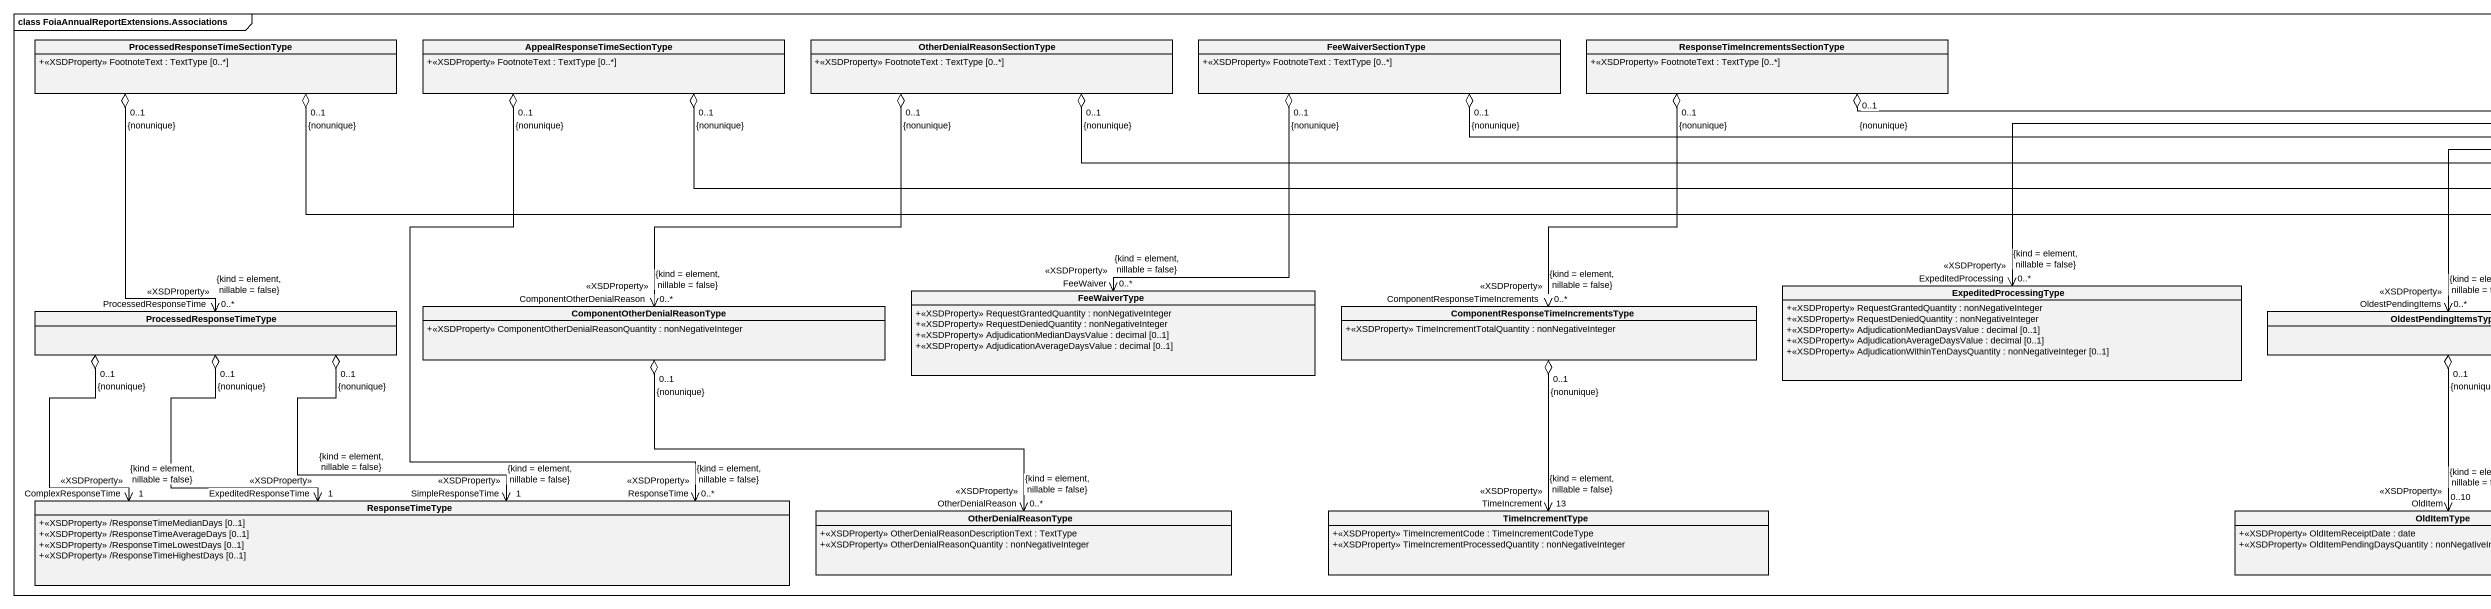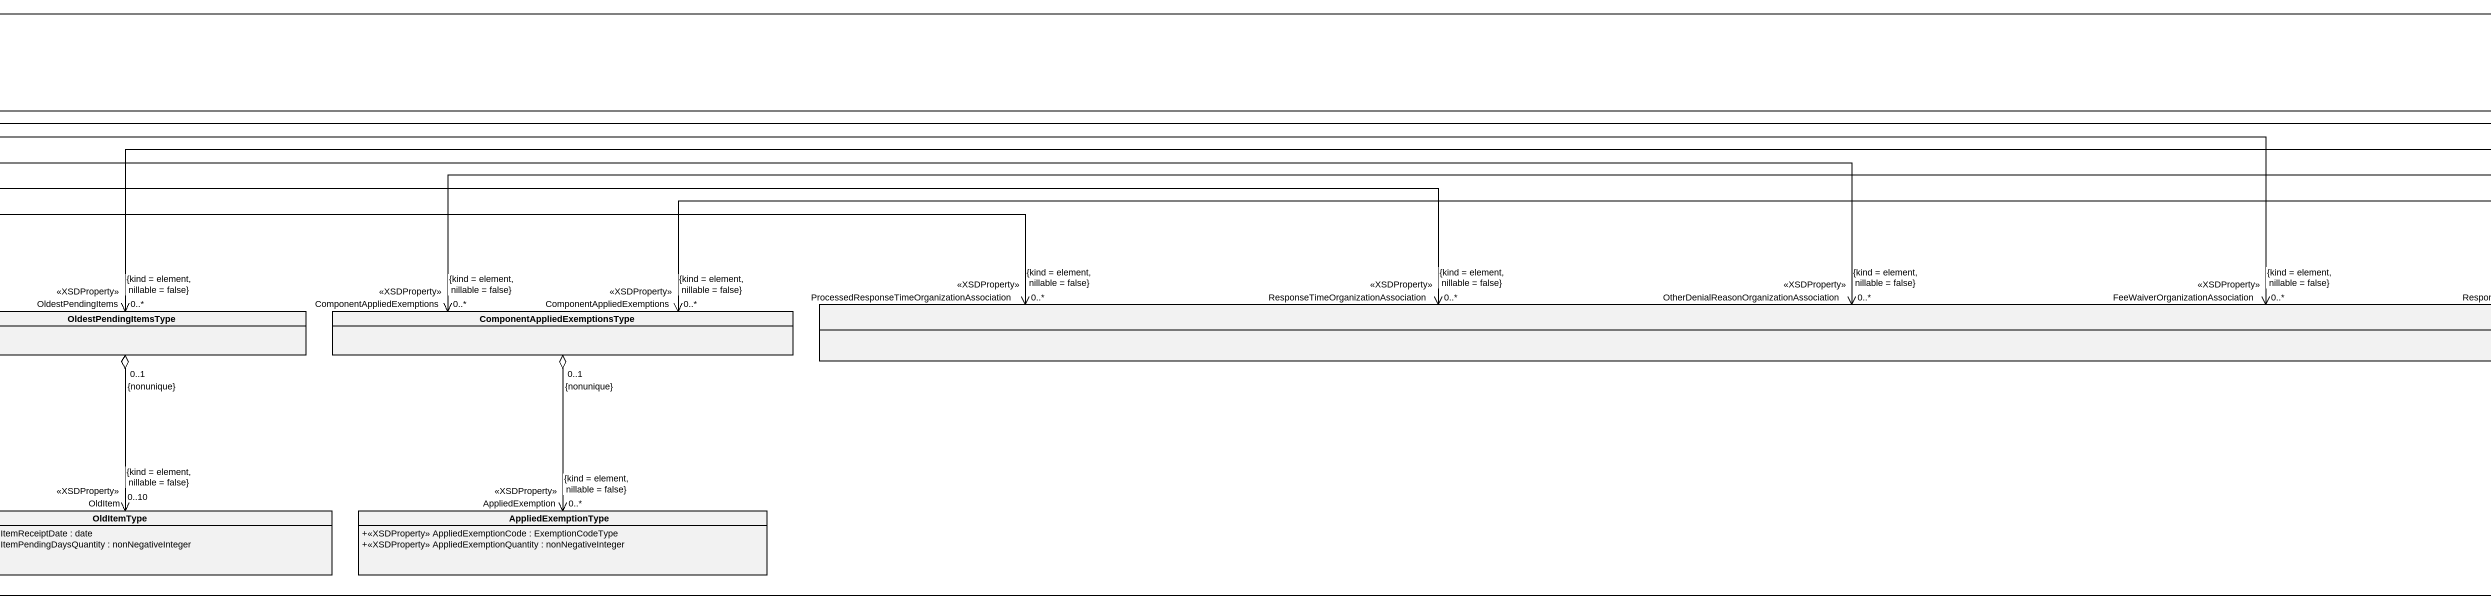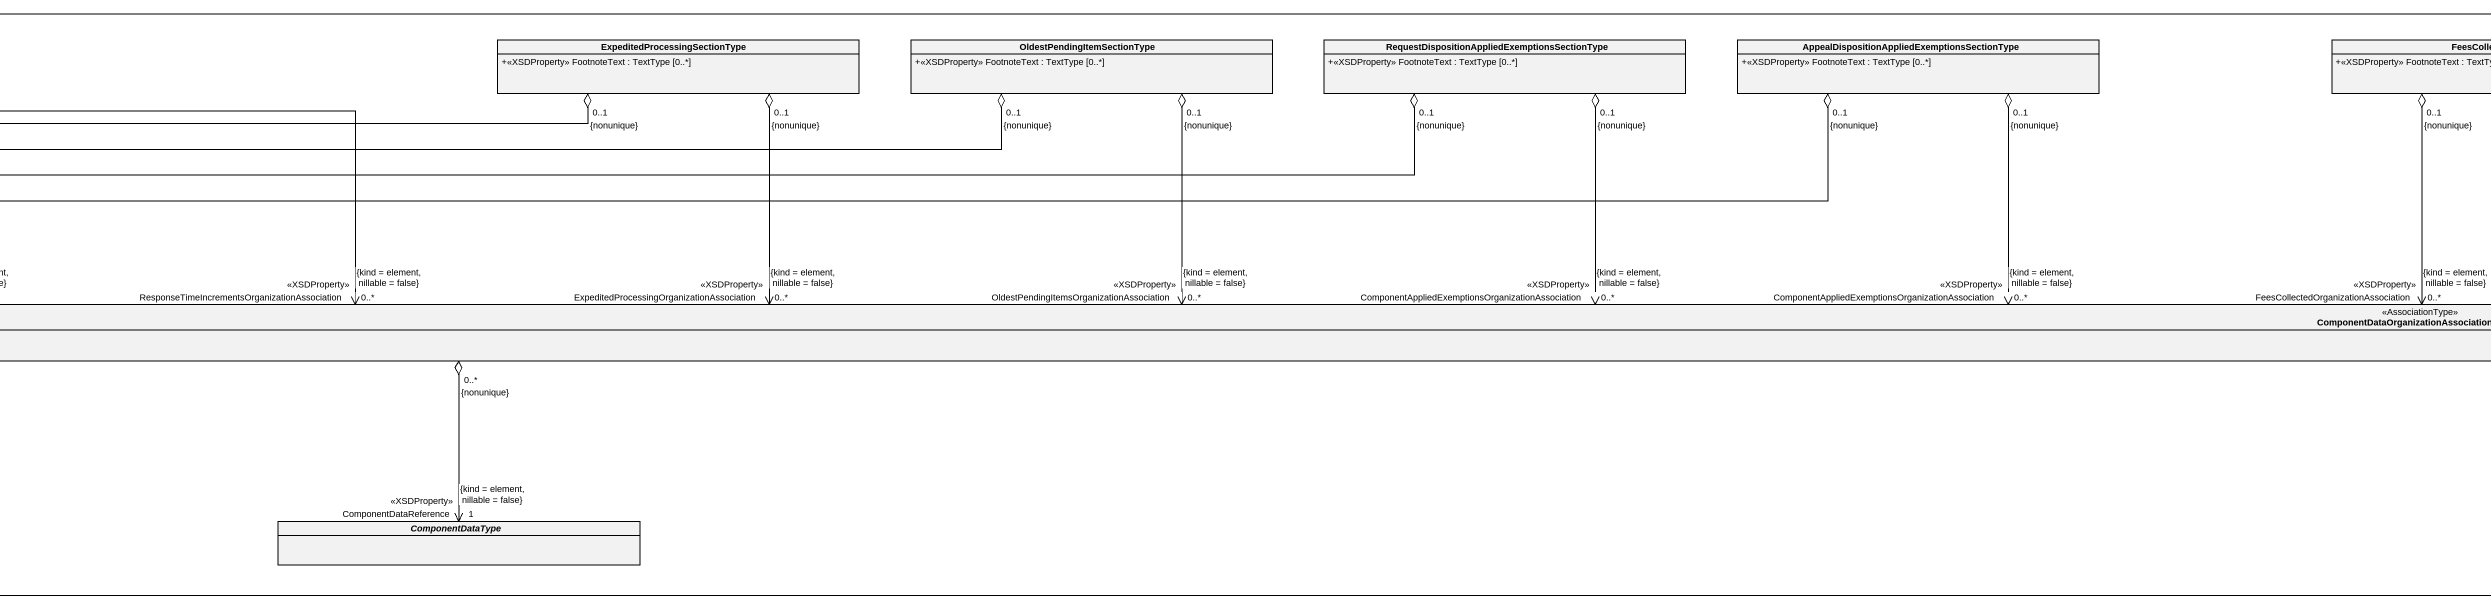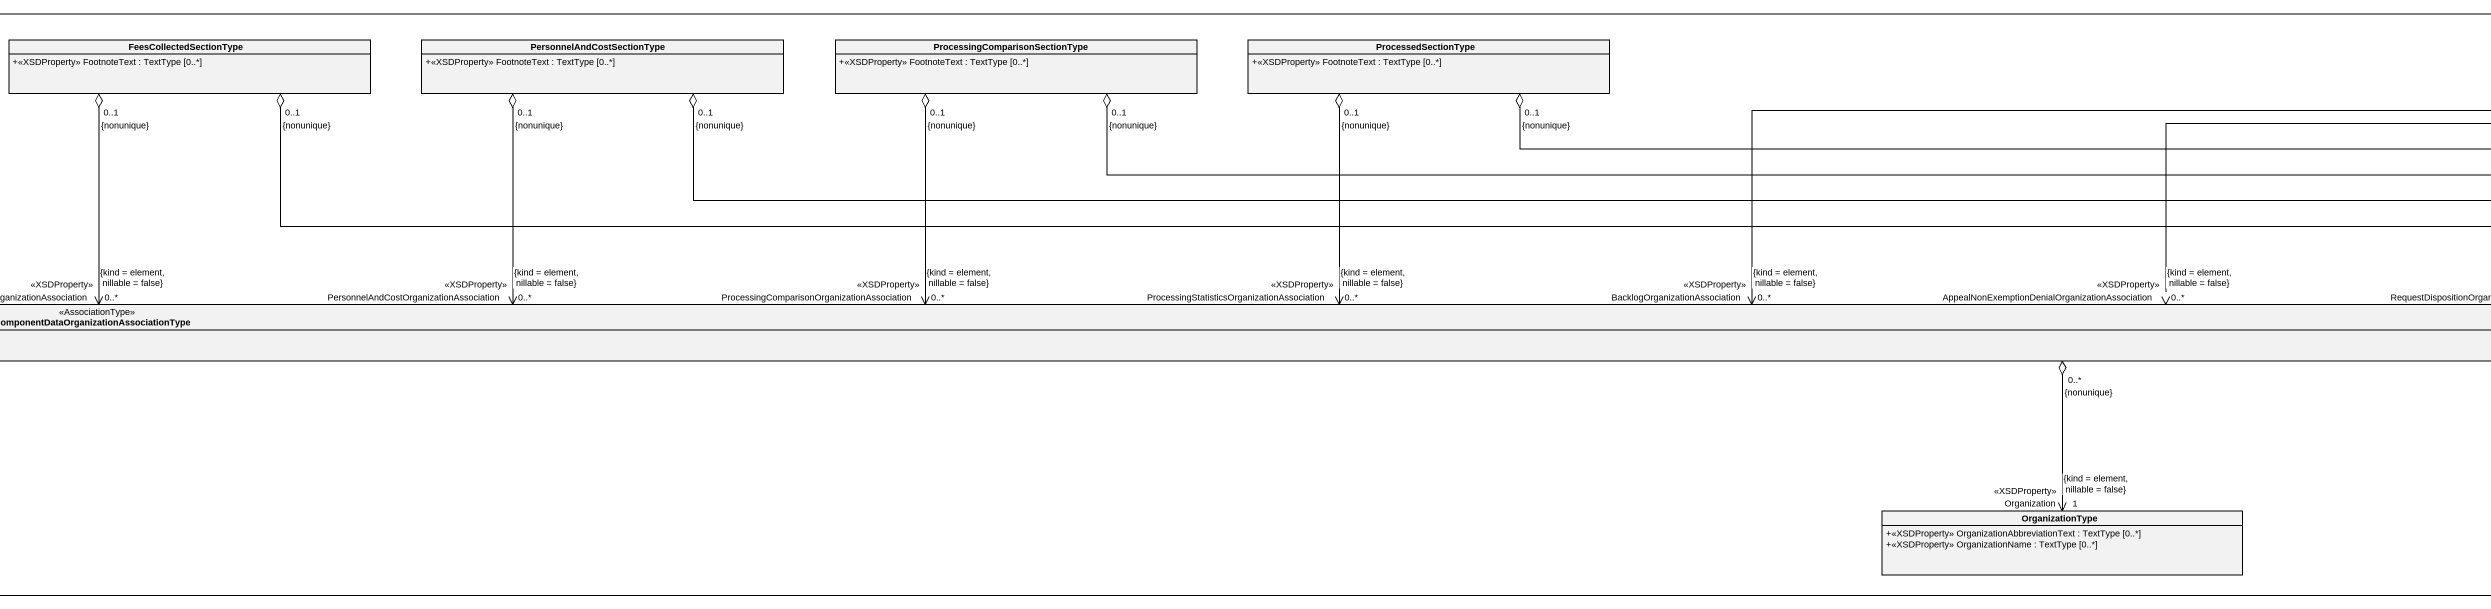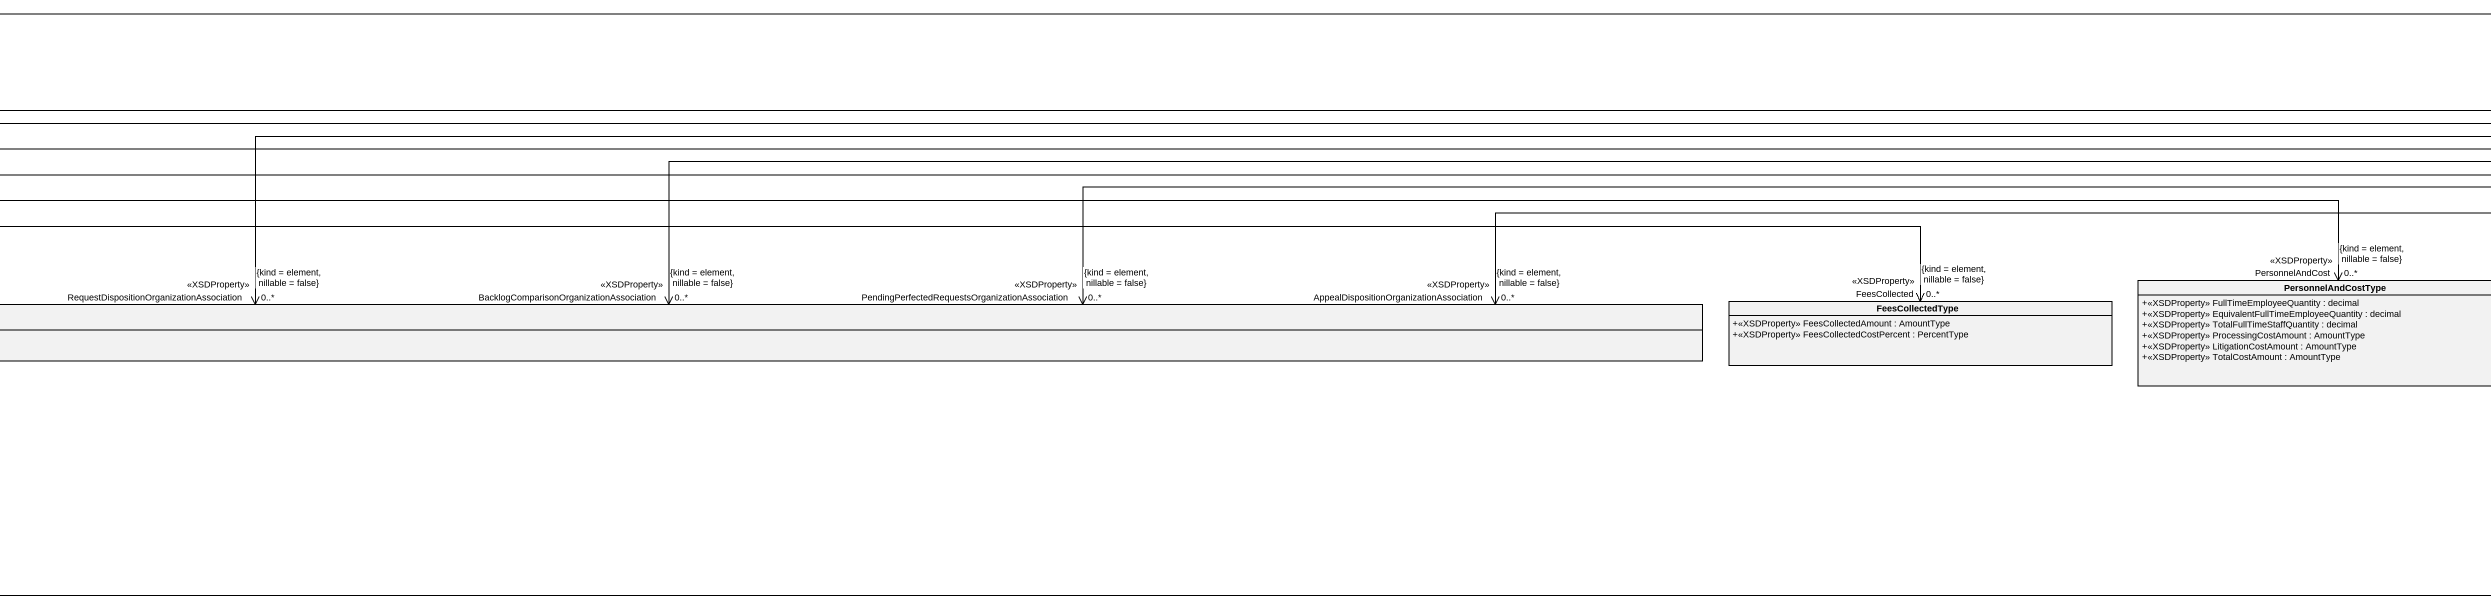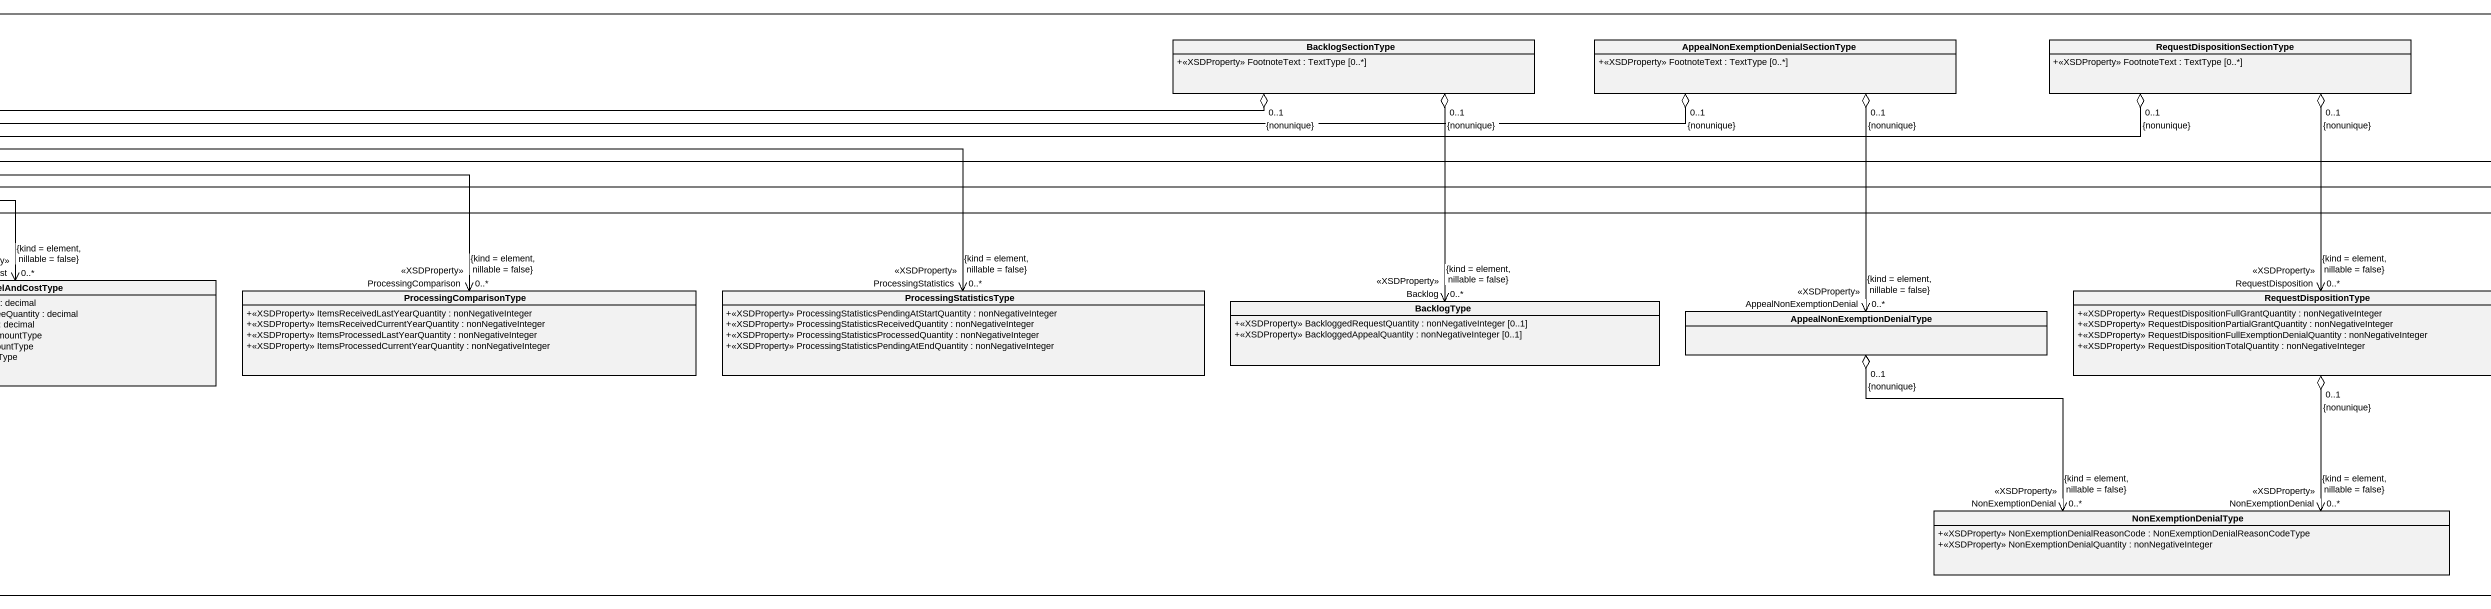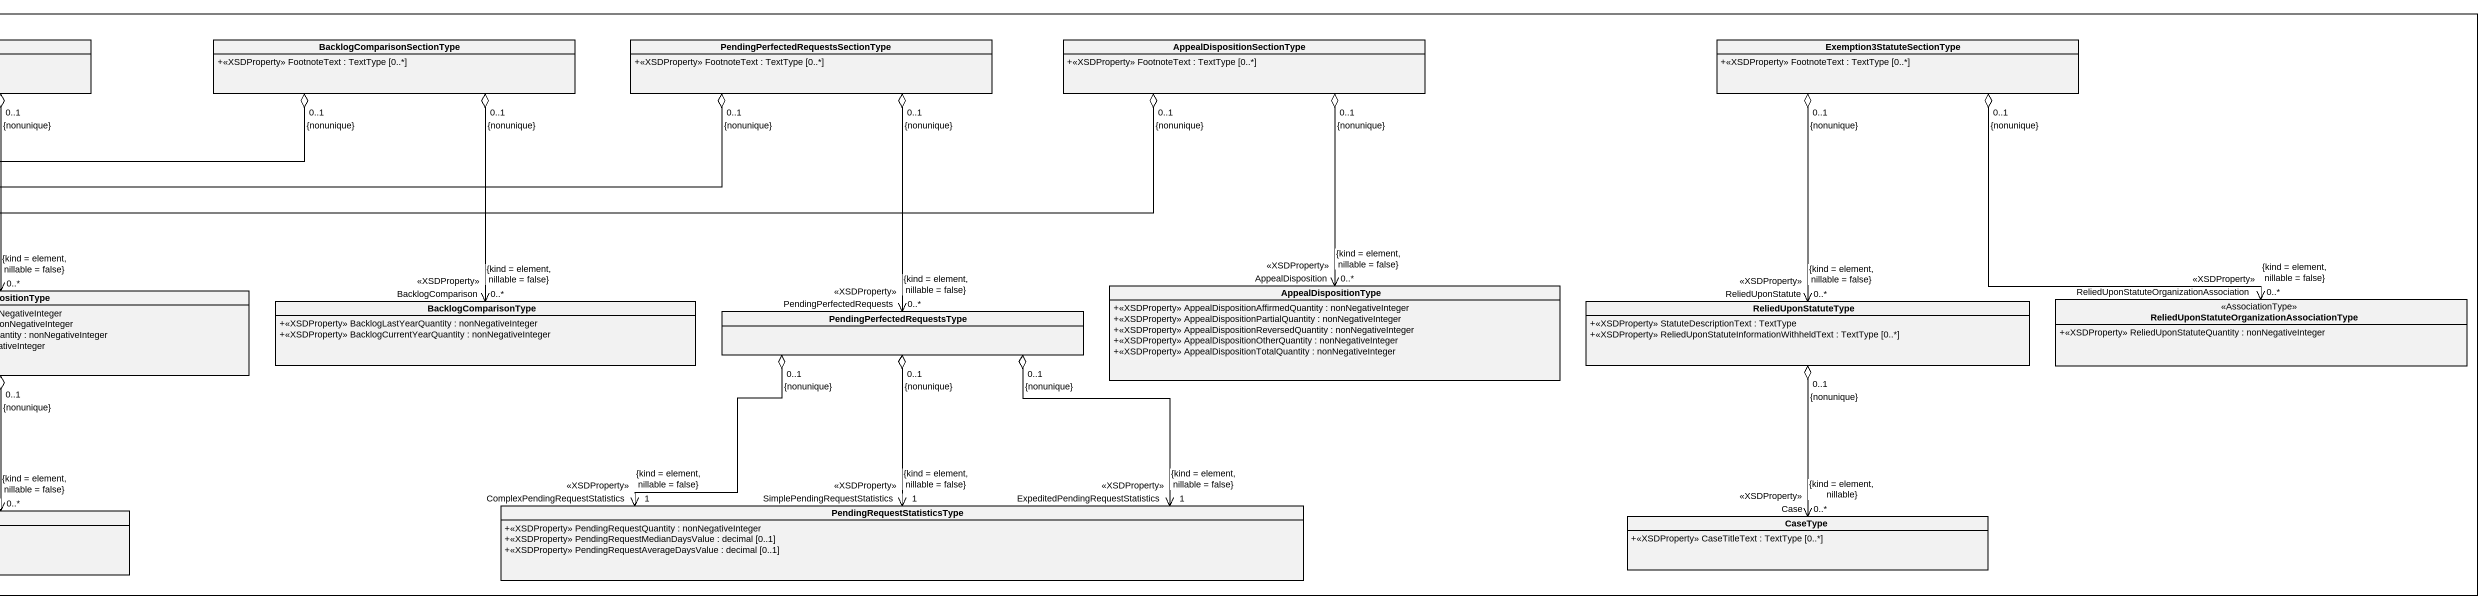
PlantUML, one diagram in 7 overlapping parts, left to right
@startuml
mainframe class FoiaAnnualReportExtensions.Associations
hide circle
hide empty members
skinparam classAttributeIconSize 0
class "ProcessedResponseTimeSectionType" as ProcessedResponseTimeSection {
  +<<XSDProperty>> FootnoteText : TextType [0..*]
}
class "AppealResponseTimeSectionType" as AppealResponseTimeSectionTyp {
  +<<XSDProperty>> FootnoteText : TextType [0..*]
}
class OtherDenialReasonSectionType {
  +<<XSDProperty>> FootnoteText : TextType [0..*]
}
class FeeWaiverSectionType {
  +<<XSDProperty>> FootnoteText : TextType [0..*]
}
class "ResponseTimeIncrementsSectionType" as ResponseTimeIncrementsSectio {
  +<<XSDProperty>> FootnoteText : TextType [0..*]
}
class "ExpeditedProcessingSectionType" as ExpeditedProcessingSectionTy {
  +<<XSDProperty>> FootnoteText : TextType [0..*]
}
class OldestPendingItemSectionType {
  +<<XSDProperty>> FootnoteText : TextType [0..*]
}
class "RequestDispositionAppliedExemptionsSectionType" as RequestDispositionAppliedExe {
  +<<XSDProperty>> FootnoteText : TextType [0..*]
}
class "AppealDispositionAppliedExemptionsSectionType" as AppealDispositionAppliedExem {
  +<<XSDProperty>> FootnoteText : TextType [0..*]
}
class FeesCollectedSectionType {
  +<<XSDProperty>> FootnoteText : TextType [0..*]
}
class PersonnelAndCostSectionType {
  +<<XSDProperty>> FootnoteText : TextType [0..*]
}
class "ProcessingComparisonSectionType" as ProcessingComparisonSectionT {
  +<<XSDProperty>> FootnoteText : TextType [0..*]
}
class ProcessedSectionType {
  +<<XSDProperty>> FootnoteText : TextType [0..*]
}
class BacklogSectionType {
  +<<XSDProperty>> FootnoteText : TextType [0..*]
}
class "AppealNonExemptionDenialSectionType" as AppealNonExemptionDenialSect {
  +<<XSDProperty>> FootnoteText : TextType [0..*]
}
class "RequestDispositionSectionType" as RequestDispositionSectionTyp {
  +<<XSDProperty>> FootnoteText : TextType [0..*]
}
class BacklogComparisonSectionType {
  +<<XSDProperty>> FootnoteText : TextType [0..*]
}
class "PendingPerfectedRequestsSectionType" as PendingPerfectedRequestsSect {
  +<<XSDProperty>> FootnoteText : TextType [0..*]
}
class AppealDispositionSectionType {
  +<<XSDProperty>> FootnoteText : TextType [0..*]
}
class Exemption3StatuteSectionType {
  +<<XSDProperty>> FootnoteText : TextType [0..*]
}
class PersonnelAndCostType {
  +<<XSDProperty>> FullTimeEmployeeQuantity : decimal
  +<<XSDProperty>> EquivalentFullTimeEmployeeQuantity : decimal
  +<<XSDProperty>> TotalFullTimeStaffQuantity : decimal
  +<<XSDProperty>> ProcessingCostAmount : AmountType
  +<<XSDProperty>> LitigationCostAmount : AmountType
  +<<XSDProperty>> TotalCostAmount : AmountType
}
class ProcessedResponseTimeType
class "ComponentOtherDenialReasonType" as ComponentOtherDenialReasonTy {
  +<<XSDProperty>> ComponentOtherDenialReasonQuantity : nonNegativeInteger
}
class FeeWaiverType {
  +<<XSDProperty>> RequestGrantedQuantity : nonNegativeInteger
  +<<XSDProperty>> RequestDeniedQuantity : nonNegativeInteger
  +<<XSDProperty>> AdjudicationMedianDaysValue : decimal [0..1]
  +<<XSDProperty>> AdjudicationAverageDaysValue : decimal [0..1]
}
class "ComponentResponseTimeIncrementsType" as ComponentResponseTimeIncreme {
  +<<XSDProperty>> TimeIncrementTotalQuantity : nonNegativeInteger
}
class ExpeditedProcessingType {
  +<<XSDProperty>> RequestGrantedQuantity : nonNegativeInteger
  +<<XSDProperty>> RequestDeniedQuantity : nonNegativeInteger
  +<<XSDProperty>> AdjudicationMedianDaysValue : decimal [0..1]
  +<<XSDProperty>> AdjudicationAverageDaysValue : decimal [0..1]
  +<<XSDProperty>> AdjudicationWithinTenDaysQuantity : nonNegativeInteger [0..1]
}
class OldestPendingItemsType
class "ComponentAppliedExemptionsType" as ComponentAppliedExemptionsTy
class "ComponentDataOrganizationAssociationType" as ComponentDataOrganizationAss <<AssociationType>>
class FeesCollectedType {
  +<<XSDProperty>> FeesCollectedAmount : AmountType
  +<<XSDProperty>> FeesCollectedCostPercent : PercentType
}
class ProcessingComparisonType {
  +<<XSDProperty>> ItemsReceivedLastYearQuantity : nonNegativeInteger
  +<<XSDProperty>> ItemsReceivedCurrentYearQuantity : nonNegativeInteger
  +<<XSDProperty>> ItemsProcessedLastYearQuantity : nonNegativeInteger
  +<<XSDProperty>> ItemsProcessedCurrentYearQuantity : nonNegativeInteger
}
class ProcessingStatisticsType {
  +<<XSDProperty>> ProcessingStatisticsPendingAtStartQuantity : nonNegativeInteger
  +<<XSDProperty>> ProcessingStatisticsReceivedQuantity : nonNegativeInteger
  +<<XSDProperty>> ProcessingStatisticsProcessedQuantity : nonNegativeInteger
  +<<XSDProperty>> ProcessingStatisticsPendingAtEndQuantity : nonNegativeInteger
}
class BacklogType {
  +<<XSDProperty>> BackloggedRequestQuantity : nonNegativeInteger [0..1]
  +<<XSDProperty>> BackloggedAppealQuantity : nonNegativeInteger [0..1]
}
class AppealNonExemptionDenialType
class RequestDispositionType {
  +<<XSDProperty>> RequestDispositionFullGrantQuantity : nonNegativeInteger
  +<<XSDProperty>> RequestDispositionPartialGrantQuantity : nonNegativeInteger
  +<<XSDProperty>> RequestDispositionFullExemptionDenialQuantity : nonNegativeInteger
  +<<XSDProperty>> RequestDispositionTotalQuantity : nonNegativeInteger
}
class BacklogComparisonType {
  +<<XSDProperty>> BacklogLastYearQuantity : nonNegativeInteger
  +<<XSDProperty>> BacklogCurrentYearQuantity : nonNegativeInteger
}
class PendingPerfectedRequestsType
class AppealDispositionType {
  +<<XSDProperty>> AppealDispositionAffirmedQuantity : nonNegativeInteger
  +<<XSDProperty>> AppealDispositionPartialQuantity : nonNegativeInteger
  +<<XSDProperty>> AppealDispositionReversedQuantity : nonNegativeInteger
  +<<XSDProperty>> AppealDispositionOtherQuantity : nonNegativeInteger
  +<<XSDProperty>> AppealDispositionTotalQuantity : nonNegativeInteger
}
class ReliedUponStatuteType {
  +<<XSDProperty>> StatuteDescriptionText : TextType
  +<<XSDProperty>> ReliedUponStatuteInformationWithheldText : TextType [0..*]
}
class "ReliedUponStatuteOrganizationAssociationType" as ReliedUponStatuteOrganizatio <<AssociationType>> {
  +<<XSDProperty>> ReliedUponStatuteQuantity : nonNegativeInteger
}
class ResponseTimeType {
  +<<XSDProperty>> /ResponseTimeMedianDays [0..1]
  +<<XSDProperty>> /ResponseTimeAverageDays [0..1]
  +<<XSDProperty>> /ResponseTimeLowestDays [0..1]
  +<<XSDProperty>> /ResponseTimeHighestDays [0..1]
}
class OtherDenialReasonType {
  +<<XSDProperty>> OtherDenialReasonDescriptionText : TextType
  +<<XSDProperty>> OtherDenialReasonQuantity : nonNegativeInteger
}
class TimeIncrementType {
  +<<XSDProperty>> TimeIncrementCode : TimeIncrementCodeType
  +<<XSDProperty>> TimeIncrementProcessedQuantity : nonNegativeInteger
}
class OldItemType {
  +<<XSDProperty>> OldItemReceiptDate : date
  +<<XSDProperty>> OldItemPendingDaysQuantity : nonNegativeInteger
}
class AppliedExemptionType {
  +<<XSDProperty>> AppliedExemptionCode : ExemptionCodeType
  +<<XSDProperty>> AppliedExemptionQuantity : nonNegativeInteger
}
class OrganizationType {
  +<<XSDProperty>> OrganizationAbbreviationText : TextType [0..*]
  +<<XSDProperty>> OrganizationName : TextType [0..*]
}
class NonExemptionDenialType {
  +<<XSDProperty>> NonExemptionDenialReasonCode : NonExemptionDenialReasonCodeType
  +<<XSDProperty>> NonExemptionDenialQuantity : nonNegativeInteger
}
class PendingRequestStatisticsType {
  +<<XSDProperty>> PendingRequestQuantity : nonNegativeInteger
  +<<XSDProperty>> PendingRequestMedianDaysValue : decimal [0..1]
  +<<XSDProperty>> PendingRequestAverageDaysValue : decimal [0..1]
}
abstract class ComponentDataType
class CaseType {
  +<<XSDProperty>> CaseTitleText : TextType [0..*]
}
ProcessedResponseTimeSection "0..1\n{nonunique}" o--> "ProcessedResponseTime\n<<XSDProperty>>\n0..*\n{kind = element, nillable = false}" ProcessedResponseTimeType
ProcessedResponseTimeSection "0..1\n{nonunique}" o-right-> "ProcessedResponseTimeOrganizationAssociation\n<<XSDProperty>>\n0..*\n{kind = element, nillable = false}" ComponentDataOrganizationAss
AppealResponseTimeSectionTyp "0..1\n{nonunique}" o-right-> "ResponseTimeOrganizationAssociation\n<<XSDProperty>>\n0..*\n{kind = element, nillable = false}" ComponentDataOrganizationAss
AppealResponseTimeSectionTyp "0..1\n{nonunique}" o--> "ResponseTime\n<<XSDProperty>>\n0..*\n{kind = element, nillable = false}" ResponseTimeType
OtherDenialReasonSectionType "0..1\n{nonunique}" o--> "ComponentOtherDenialReason\n<<XSDProperty>>\n0..*\n{kind = element, nillable = false}" ComponentOtherDenialReasonTy
OtherDenialReasonSectionType "0..1\n{nonunique}" o-right-> "OtherDenialReasonOrganizationAssociation\n<<XSDProperty>>\n0..*\n{kind = element, nillable = false}" ComponentDataOrganizationAss
FeeWaiverSectionType "0..1\n{nonunique}" o--> "FeeWaiver\n<<XSDProperty>>\n0..*\n{kind = element, nillable = false}" FeeWaiverType
FeeWaiverSectionType "0..1\n{nonunique}" o-right-> "FeeWaiverOrganizationAssociation\n<<XSDProperty>>\n0..*\n{kind = element, nillable = false}" ComponentDataOrganizationAss
ResponseTimeIncrementsSectio "0..1\n{nonunique}" o--> "ComponentResponseTimeIncrements\n<<XSDProperty>>\n0..*\n{kind = element, nillable = false}" ComponentResponseTimeIncreme
ResponseTimeIncrementsSectio "0..1\n{nonunique}" o-right-> "ResponseTimeIncrementsOrganizationAssociation\n<<XSDProperty>>\n0..*\n{kind = element, nillable = false}" ComponentDataOrganizationAss
ExpeditedProcessingSectionTy "0..1\n{nonunique}" o-left-> "ExpeditedProcessing\n<<XSDProperty>>\n0..*\n{kind = element, nillable = false}" ExpeditedProcessingType
ExpeditedProcessingSectionTy "0..1\n{nonunique}" o-right-> "ExpeditedProcessingOrganizationAssociation\n<<XSDProperty>>\n0..*\n{kind = element, nillable = false}" ComponentDataOrganizationAss
OldestPendingItemSectionType "0..1\n{nonunique}" o-left-> "OldestPendingItems\n<<XSDProperty>>\n0..*\n{kind = element, nillable = false}" OldestPendingItemsType
OldestPendingItemSectionType "0..1\n{nonunique}" o-right-> "OldestPendingItemsOrganizationAssociation\n<<XSDProperty>>\n0..*\n{kind = element, nillable = false}" ComponentDataOrganizationAss
RequestDispositionAppliedExe "0..1\n{nonunique}" o-left-> "ComponentAppliedExemptions\n<<XSDProperty>>\n0..*\n{kind = element, nillable = false}" ComponentAppliedExemptionsTy
RequestDispositionAppliedExe "0..1\n{nonunique}" o-right-> "ComponentAppliedExemptionsOrganizationAssociation\n<<XSDProperty>>\n0..*\n{kind = element, nillable = false}" ComponentDataOrganizationAss
AppealDispositionAppliedExem "0..1\n{nonunique}" o-left-> "ComponentAppliedExemptions\n<<XSDProperty>>\n0..*\n{kind = element, nillable = false}" ComponentAppliedExemptionsTy
AppealDispositionAppliedExem "0..1\n{nonunique}" o-right-> "ComponentAppliedExemptionsOrganizationAssociation\n<<XSDProperty>>\n0..*\n{kind = element, nillable = false}" ComponentDataOrganizationAss
FeesCollectedSectionType "0..1\n{nonunique}" o--> "FeesCollectedOrganizationAssociation\n<<XSDProperty>>\n0..*\n{kind = element, nillable = false}" ComponentDataOrganizationAss
FeesCollectedSectionType "0..1\n{nonunique}" o-right-> "FeesCollected\n<<XSDProperty>>\n0..*\n{kind = element, nillable = false}" FeesCollectedType
PersonnelAndCostSectionType "0..1\n{nonunique}" o-right-> "PersonnelAndCost\n<<XSDProperty>>\n0..*\n{kind = element, nillable = false}" PersonnelAndCostType
PersonnelAndCostSectionType "0..1\n{nonunique}" o-left-> "PersonnelAndCostOrganizationAssociation\n<<XSDProperty>>\n0..*\n{kind = element, nillable = false}" ComponentDataOrganizationAss
ProcessingComparisonSectionT "0..1\n{nonunique}" o-left-> "ProcessingComparisonOrganizationAssociation\n<<XSDProperty>>\n0..*\n{kind = element, nillable = false}" ComponentDataOrganizationAss
ProcessingComparisonSectionT "0..1\n{nonunique}" o-right-> "ProcessingComparison\n<<XSDProperty>>\n0..*\n{kind = element, nillable = false}" ProcessingComparisonType
ProcessedSectionType "0..1\n{nonunique}" o-left-> "ProcessingStatisticsOrganizationAssociation\n<<XSDProperty>>\n0..*\n{kind = element, nillable = false}" ComponentDataOrganizationAss
ProcessedSectionType "0..1\n{nonunique}" o-right-> "ProcessingStatistics\n<<XSDProperty>>\n0..*\n{kind = element, nillable = false}" ProcessingStatisticsType
BacklogSectionType "0..1\n{nonunique}" o-left-> "BacklogOrganizationAssociation\n<<XSDProperty>>\n0..*\n{kind = element, nillable = false}" ComponentDataOrganizationAss
BacklogSectionType "0..1\n{nonunique}" o--> "Backlog\n<<XSDProperty>>\n0..*\n{kind = element, nillable = false}" BacklogType
AppealNonExemptionDenialSect "0..1\n{nonunique}" o-left-> "AppealNonExemptionDenialOrganizationAssociation\n<<XSDProperty>>\n0..*\n{kind = element, nillable = false}" ComponentDataOrganizationAss
AppealNonExemptionDenialSect "0..1\n{nonunique}" o--> "AppealNonExemptionDenial\n<<XSDProperty>>\n0..*\n{kind = element, nillable = false}" AppealNonExemptionDenialType
RequestDispositionSectionTyp "0..1\n{nonunique}" o-left-> "RequestDispositionOrganizationAssociation\n<<XSDProperty>>\n0..*\n{kind = element, nillable = false}" ComponentDataOrganizationAss
RequestDispositionSectionTyp "0..1\n{nonunique}" o--> "RequestDisposition\n<<XSDProperty>>\n0..*\n{kind = element, nillable = false}" RequestDispositionType
BacklogComparisonSectionType "0..1\n{nonunique}" o-left-> "BacklogComparisonOrganizationAssociation\n<<XSDProperty>>\n0..*\n{kind = element, nillable = false}" ComponentDataOrganizationAss
BacklogComparisonSectionType "0..1\n{nonunique}" o--> "BacklogComparison\n<<XSDProperty>>\n0..*\n{kind = element, nillable = false}" BacklogComparisonType
PendingPerfectedRequestsSect "0..1\n{nonunique}" o-left-> "PendingPerfectedRequestsOrganizationAssociation\n<<XSDProperty>>\n0..*\n{kind = element, nillable = false}" ComponentDataOrganizationAss
PendingPerfectedRequestsSect "0..1\n{nonunique}" o--> "PendingPerfectedRequests\n<<XSDProperty>>\n0..*\n{kind = element, nillable = false}" PendingPerfectedRequestsType
AppealDispositionSectionType "0..1\n{nonunique}" o-left-> "AppealDispositionOrganizationAssociation\n<<XSDProperty>>\n0..*\n{kind = element, nillable = false}" ComponentDataOrganizationAss
AppealDispositionSectionType "0..1\n{nonunique}" o--> "AppealDisposition\n<<XSDProperty>>\n0..*\n{kind = element, nillable = false}" AppealDispositionType
Exemption3StatuteSectionType "0..1\n{nonunique}" o--> "ReliedUponStatute\n<<XSDProperty>>\n0..*\n{kind = element, nillable = false}" ReliedUponStatuteType
Exemption3StatuteSectionType "0..1\n{nonunique}" o--> "ReliedUponStatuteOrganizationAssociation\n<<XSDProperty>>\n0..*\n{kind = element, nillable = false}" ReliedUponStatuteOrganizatio
ProcessedResponseTimeType "0..1\n{nonunique}" o--> "ComplexResponseTime\n<<XSDProperty>>\n1\n{kind = element, nillable = false}" ResponseTimeType
ProcessedResponseTimeType "0..1\n{nonunique}" o--> "ExpeditedResponseTime\n<<XSDProperty>>\n1\n{kind = element, nillable = false}" ResponseTimeType
ProcessedResponseTimeType "0..1\n{nonunique}" o--> "SimpleResponseTime\n<<XSDProperty>>\n1\n{kind = element, nillable = false}" ResponseTimeType
ComponentOtherDenialReasonTy "0..1\n{nonunique}" o-right-> "OtherDenialReason\n<<XSDProperty>>\n0..*\n{kind = element, nillable = false}" OtherDenialReasonType
ComponentResponseTimeIncreme "0..1\n{nonunique}" o--> "TimeIncrement\n<<XSDProperty>>\n13\n{kind = element, nillable = false}" TimeIncrementType
OldestPendingItemsType "0..1\n{nonunique}" o--> "OldItem\n<<XSDProperty>>\n0..10\n{kind = element, nillable = false}" OldItemType
ComponentAppliedExemptionsTy "0..1\n{nonunique}" o--> "AppliedExemption\n<<XSDProperty>>\n0..*\n{kind = element, nillable = false}" AppliedExemptionType
ComponentDataOrganizationAss "0..*\n{nonunique}" o-right-> "Organization\n<<XSDProperty>>\n1\n{kind = element, nillable = false}" OrganizationType
ComponentDataOrganizationAss "0..*\n{nonunique}" o-left-> "ComponentDataReference\n<<XSDProperty>>\n1\n{kind = element, nillable = false}" ComponentDataType
AppealNonExemptionDenialType "0..1\n{nonunique}" o--> "NonExemptionDenial\n<<XSDProperty>>\n0..*\n{kind = element, nillable = false}" NonExemptionDenialType
RequestDispositionType "0..1\n{nonunique}" o--> "NonExemptionDenial\n<<XSDProperty>>\n0..*\n{kind = element, nillable = false}" NonExemptionDenialType
PendingPerfectedRequestsType "0..1\n{nonunique}" o--> "ComplexPendingRequestStatistics\n<<XSDProperty>>\n1\n{kind = element, nillable = false}" PendingRequestStatisticsType
PendingPerfectedRequestsType "0..1\n{nonunique}" o--> "SimplePendingRequestStatistics\n<<XSDProperty>>\n1\n{kind = element, nillable = false}" PendingRequestStatisticsType
PendingPerfectedRequestsType "0..1\n{nonunique}" o--> "ExpeditedPendingRequestStatistics\n<<XSDProperty>>\n1\n{kind = element, nillable = false}" PendingRequestStatisticsType
ReliedUponStatuteType "0..1\n{nonunique}" o--> "Case\n<<XSDProperty>>\n0..*\n{kind = element, nillable}" CaseType
@enduml
